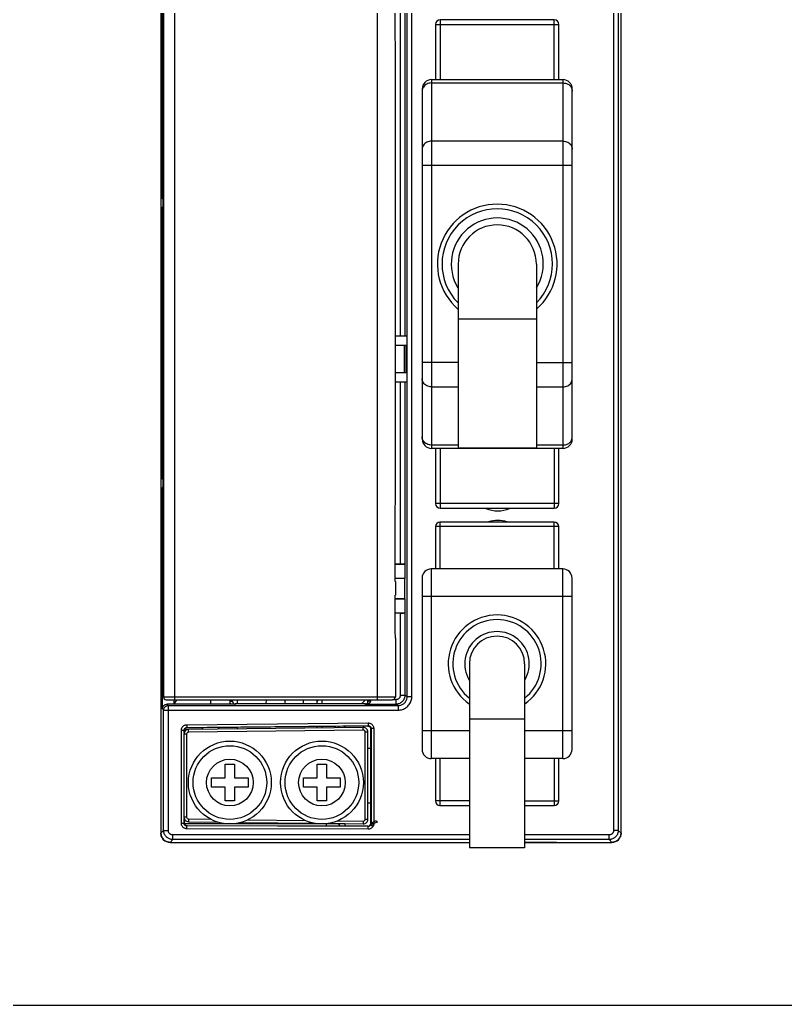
# Model space of a CAD drawing. Header units: millimetres. Extents: x 336 to 12810, y -1577 to 4105.
# Drawn here: x 8403.3 to 8486.5, y 1625.5 to 1732.6 of the extents above; entities that cross this region are included whole.
import ezdxf

# ---------------------------------------------------------------- set-up
doc = ezdxf.new("R2010")
doc.units = ezdxf.units.MM

msp = doc.modelspace()

# ---------------------------------------------------------------- linework, layer by layer
at = {"color": 7, "linetype": 'Continuous'}
for p, q in [((8418.65, 1803.135), (8418.65, 1644.24)), ((8468.65, 1644.24), (8468.65, 1803.135)), ((8467.845, 1770), (8467.845, 1644.546)), ((8468.345, 1769.517), (8468.345, 1644.546)), ((8420.135, 1751.74), (8420.135, 1658.74)), ((8442.135, 1751.74), (8442.135, 1658.74)), ((8418.935, 1751.44), (8418.935, 1659.04)), ((8445.43, 1659.1), (8445.43, 1751.381)), ((8445.93, 1659.1), (8445.93, 1751.381)), ((8418.815, 1713.142), (8418.815, 1746.905)), ((8444.104, 1730.52), (8444.104, 1738.59)), ((8444.109, 1730.532), (8444.109, 1738.59)), ((8444.668, 1736.733), (8444.668, 1698.24)), ((8445.167, 1736.741), (8445.167, 1698.24)), ((8449, 1732.59), (8449, 1726.09)), ((8461.4, 1732.59), (8449, 1732.59)), ((8461.4, 1726.09), (8461.4, 1732.59)), ((8448.5, 1732.09), (8448.5, 1726.09)), ((8448.5, 1732.09), (8461.9, 1732.09)), ((8461.9, 1726.09), (8461.9, 1732.09)), ((8444.104, 1730.52), (8444.109, 1730.532)), ((8444.135, 1680.26), (8444.135, 1729.92)), ((8448.05, 1726.09), (8448.05, 1686.04)), ((8448.05, 1726.09), (8462.35, 1726.09)), ((8462.35, 1686.04), (8462.35, 1726.09)), ((8447.05, 1725.09), (8447.05, 1687.04)), ((8448.05, 1725.733), (8462.35, 1725.733)), ((8463.35, 1687.04), (8463.35, 1725.09)), ((8462.35, 1719.414), (8448.05, 1719.414)), ((8463.35, 1716.772), (8447.05, 1716.772)), ((8418.815, 1713.142), (8418.878, 1713.079)), ((8418.878, 1713.079), (8418.878, 1712.302)), ((8418.878, 1712.302), (8418.816, 1712.24)), ((8418.816, 1710.606), (8418.816, 1712.24)), ((8418.935, 1710.725), (8418.815, 1710.605)), ((8418.815, 1682.692), (8418.815, 1710.605)), ((8450.95, 1706.065), (8450.95, 1686.065)), ((8459.45, 1706.065), (8459.45, 1686.065)), ((8459.45, 1700.065), (8450.95, 1700.065)), ((8445.36, 1698.24), (8444.135, 1698.24)), ((8445.36, 1698.24), (8445.36, 1697.24)), ((8444.135, 1697.24), (8445.36, 1697.24)), ((8445.09, 1697.24), (8445.09, 1694.24)), ((8445.29, 1694.24), (8445.29, 1697.24)), ((8450.95, 1695.359), (8447.05, 1695.359)), ((8459.45, 1695.359), (8463.35, 1695.359)), ((8445.36, 1694.24), (8444.135, 1694.24)), ((8445.36, 1694.24), (8445.36, 1693.24)), ((8445.36, 1693.24), (8444.135, 1693.24)), ((8444.668, 1693.24), (8444.668, 1673.453)), ((8445.167, 1693.24), (8445.167, 1673.445)), ((8448.05, 1692.716), (8450.95, 1692.716)), ((8459.45, 1692.716), (8462.35, 1692.716)), ((8450.95, 1686.398), (8448.05, 1686.398)), ((8462.35, 1686.398), (8459.45, 1686.398)), ((8462.35, 1686.04), (8448.05, 1686.04)), ((8448.5, 1686.04), (8448.5, 1680.04)), ((8449, 1686.04), (8449, 1679.54)), ((8459.45, 1686.065), (8450.95, 1686.065)), ((8461.4, 1686.04), (8461.4, 1679.54)), ((8461.9, 1680.04), (8461.9, 1686.04)), ((8418.65, 1684.74), (8418.689, 1684.74)), ((8418.689, 1675.74), (8418.689, 1684.74)), ((8418.815, 1682.692), (8418.878, 1682.629)), ((8418.878, 1682.629), (8418.878, 1681.852)), ((8418.878, 1681.852), (8418.816, 1681.79)), ((8418.816, 1680.156), (8418.816, 1681.79)), ((8418.935, 1680.275), (8418.815, 1680.155)), ((8418.815, 1662.24), (8418.815, 1680.155)), ((8461.9, 1680.04), (8448.5, 1680.04)), ((8444.104, 1671.59), (8444.104, 1679.661)), ((8444.109, 1679.648), (8444.104, 1679.661)), ((8444.109, 1671.59), (8444.109, 1679.649)), ((8449, 1679.54), (8461.4, 1679.54)), ((8461.375, 1678.04), (8448.975, 1678.04)), ((8448.975, 1678.04), (8448.975, 1672.94)), ((8461.375, 1672.94), (8461.375, 1678.04)), ((8461.875, 1677.54), (8448.475, 1677.54)), ((8448.475, 1677.54), (8448.475, 1672.94)), ((8461.875, 1672.94), (8461.875, 1677.54)), ((8418.65, 1675.74), (8418.689, 1675.74)), ((8444.668, 1673.453), (8444.109, 1673.453)), ((8445.206, 1673.425), (8444.109, 1673.425)), ((8445.167, 1673.445), (8445.206, 1673.425)), ((8445.206, 1671.931), (8445.206, 1673.425)), ((8448.025, 1672.94), (8448.025, 1652.34)), ((8462.325, 1672.94), (8448.025, 1672.94)), ((8462.325, 1652.34), (8462.325, 1672.94)), ((8444.104, 1671.59), (8444.135, 1671.59)), ((8444.109, 1671.931), (8445.206, 1671.931)), ((8445.15, 1671.903), (8444.109, 1671.903)), ((8444.135, 1671.59), (8444.135, 1670.09)), ((8445.15, 1671.903), (8445.206, 1671.931)), ((8445.15, 1669.703), (8445.15, 1671.903)), ((8447.025, 1671.94), (8447.025, 1653.34)), ((8463.325, 1653.34), (8463.325, 1671.94)), ((8444.104, 1666.02), (8444.104, 1670.09)), ((8444.104, 1670.09), (8444.135, 1670.09)), ((8444.109, 1666.032), (8444.109, 1670.09)), ((8445.15, 1669.703), (8444.109, 1669.703)), ((8445.206, 1669.675), (8444.109, 1669.675)), ((8445.15, 1669.703), (8445.206, 1669.675)), ((8445.206, 1668.181), (8445.206, 1669.675)), ((8463.325, 1669.94), (8447.025, 1669.94)), ((8444.109, 1668.181), (8445.206, 1668.181)), ((8444.668, 1668.153), (8444.109, 1668.153)), ((8444.668, 1668.153), (8444.668, 1659.232)), ((8445.167, 1668.161), (8445.206, 1668.181)), ((8445.167, 1668.161), (8445.167, 1659.232)), ((8444.104, 1666.02), (8444.109, 1666.032)), ((8444.135, 1665.42), (8444.135, 1659.04)), ((8418.935, 1662.24), (8418.815, 1662.24)), ((8418.816, 1657.741), (8418.816, 1662.24)), ((8452.175, 1662.64), (8452.175, 1642.64)), ((8458.175, 1662.64), (8458.175, 1642.64)), ((8418.935, 1659.04), (8444.135, 1659.04)), ((8419.235, 1658.74), (8443.835, 1658.74)), ((8420.05, 1658.74), (8420.05, 1658.24)), ((8420.363, 1658.74), (8420.05, 1658.24)), ((8424.05, 1658.74), (8424.05, 1658.24)), ((8426.145, 1658.74), (8426.145, 1658.546)), ((8426.445, 1658.546), (8426.145, 1658.546)), ((8426.445, 1658.74), (8426.445, 1658.546)), ((8426.95, 1658.74), (8426.95, 1658.279)), ((8430.063, 1658.279), (8430.17, 1658.74)), ((8432.15, 1658.279), (8432.15, 1658.74)), ((8434.15, 1658.279), (8434.15, 1658.74)), ((8435.65, 1658.279), (8435.65, 1658.74)), ((8436.15, 1658.74), (8436.15, 1658.279)), ((8440.439, 1658.279), (8440.9, 1658.74)), ((8444.168, 1658.732), (8443.835, 1658.732)), ((8444.168, 1658.732), (8444.168, 1658.232)), ((8444.668, 1659.232), (8445.167, 1659.232)), ((8445.43, 1659.1), (8445.167, 1659.232)), ((8445.43, 1659.1), (8445.93, 1659.1)), ((8418.816, 1657.741), (8418.956, 1657.601)), ((8418.956, 1644.546), (8418.956, 1657.601)), ((8418.956, 1657.601), (8444.43, 1657.601)), ((8419.316, 1658.24), (8419.456, 1658.101)), ((8426.229, 1658.24), (8419.316, 1658.24)), ((8419.456, 1658.101), (8419.456, 1644.546)), ((8419.456, 1658.101), (8444.43, 1658.101)), ((8440.889, 1658.279), (8426.712, 1658.279)), ((8426.745, 1658.246), (8426.712, 1658.279)), ((8440.842, 1658.232), (8440.889, 1658.279)), ((8444.168, 1658.232), (8440.842, 1658.232)), ((8444.43, 1658.101), (8444.168, 1658.232)), ((8444.43, 1658.101), (8444.43, 1657.601)), ((8458.175, 1656.64), (8452.175, 1656.64)), ((8420.879, 1645.318), (8420.879, 1655.415)), ((8420.879, 1655.415), (8421.179, 1655.415)), ((8421.179, 1655.14), (8421.179, 1655.415)), ((8421.212, 1655.223), (8421.212, 1655.382)), ((8421.237, 1655.261), (8421.238, 1655.383)), ((8421.473, 1656.015), (8441.178, 1656.209)), ((8421.473, 1656.015), (8421.476, 1655.715)), ((8421.476, 1655.715), (8441.181, 1655.909)), ((8440.644, 1655.734), (8421.644, 1655.497)), ((8421.648, 1655.197), (8421.644, 1655.497)), ((8440.648, 1655.434), (8421.648, 1655.197)), ((8423.15, 1655.698), (8423.15, 1655.515)), ((8424.95, 1655.538), (8424.95, 1655.715)), ((8426.95, 1655.735), (8426.95, 1655.563)), ((8435.65, 1655.672), (8435.65, 1655.819)), ((8436.15, 1655.824), (8436.15, 1655.678)), ((8437.859, 1655.699), (8438.002, 1655.842)), ((8438.575, 1655.708), (8438.716, 1655.849)), ((8440.648, 1655.434), (8440.644, 1655.734)), ((8440.85, 1645.747), (8440.85, 1655.234)), ((8440.85, 1655.234), (8441.15, 1655.234)), ((8441.15, 1645.747), (8441.15, 1655.234)), ((8441.178, 1656.209), (8441.181, 1655.909)), ((8441.45, 1655.576), (8441.484, 1655.609)), ((8441.45, 1645.29), (8441.45, 1655.565)), ((8441.484, 1655.609), (8441.484, 1645.269)), ((8441.784, 1655.609), (8441.484, 1655.609)), ((8441.784, 1655.609), (8441.784, 1645.269)), ((8452.175, 1655.34), (8447.025, 1655.34)), ((8463.325, 1655.34), (8458.175, 1655.34)), ((8421.15, 1654.997), (8421.15, 1645.984)), ((8421.45, 1654.997), (8421.15, 1654.997)), ((8421.45, 1654.997), (8421.45, 1645.984)), ((8441.15, 1653.49), (8441.45, 1653.49)), ((8452.175, 1652.34), (8448.025, 1652.34)), ((8448.475, 1652.34), (8448.475, 1647.74)), ((8448.975, 1652.34), (8448.975, 1647.24)), ((8462.325, 1652.34), (8458.175, 1652.34)), ((8461.375, 1652.34), (8461.375, 1647.24)), ((8461.875, 1647.74), (8461.875, 1652.34)), ((8425.65, 1651.74), (8426.65, 1651.74)), ((8425.65, 1650.24), (8425.65, 1651.74)), ((8426.65, 1651.74), (8426.65, 1650.24)), ((8435.65, 1651.74), (8436.65, 1651.74)), ((8435.65, 1650.24), (8435.65, 1651.74)), ((8436.65, 1651.74), (8436.65, 1650.24)), ((8424.15, 1650.24), (8425.65, 1650.24)), ((8424.15, 1649.24), (8424.15, 1650.24)), ((8426.65, 1650.24), (8428.15, 1650.24)), ((8428.15, 1650.24), (8428.15, 1649.24)), ((8434.15, 1650.24), (8435.65, 1650.24)), ((8434.15, 1649.24), (8434.15, 1650.24)), ((8436.65, 1650.24), (8438.15, 1650.24)), ((8438.15, 1650.24), (8438.15, 1649.24)), ((8425.65, 1649.24), (8424.15, 1649.24)), ((8425.65, 1647.74), (8425.65, 1649.24)), ((8428.15, 1649.24), (8426.65, 1649.24)), ((8426.65, 1649.24), (8426.65, 1647.74)), ((8435.65, 1649.24), (8434.15, 1649.24)), ((8435.65, 1647.74), (8435.65, 1649.24)), ((8438.15, 1649.24), (8436.65, 1649.24)), ((8436.65, 1649.24), (8436.65, 1647.74)), ((8426.65, 1647.74), (8425.65, 1647.74)), ((8436.65, 1647.74), (8435.65, 1647.74)), ((8452.175, 1647.74), (8448.475, 1647.74)), ((8458.175, 1647.74), (8461.875, 1647.74)), ((8441.45, 1647.49), (8441.15, 1647.49)), ((8448.975, 1647.24), (8452.175, 1647.24)), ((8458.175, 1647.24), (8461.375, 1647.24)), ((8421.45, 1645.984), (8421.15, 1645.984)), ((8421.179, 1645.318), (8421.179, 1645.841)), ((8421.212, 1645.351), (8421.212, 1645.758)), ((8421.213, 1645.351), (8421.214, 1645.755)), ((8421.648, 1645.784), (8421.644, 1645.484)), ((8421.648, 1645.784), (8424.086, 1645.754)), ((8428.11, 1645.703), (8434.353, 1645.625)), ((8437.857, 1645.582), (8440.648, 1645.547)), ((8440.648, 1645.547), (8440.644, 1645.247)), ((8440.85, 1645.747), (8441.15, 1645.747)), ((8442.188, 1645.44), (8442.055, 1645.573)), ((8418.956, 1644.546), (8418.65, 1644.24)), ((8418.956, 1644.546), (8419.456, 1644.546)), ((8420.879, 1645.318), (8421.179, 1645.318)), ((8438.65, 1645.24), (8421.242, 1645.24)), ((8421.477, 1644.718), (8421.478, 1645.018)), ((8441.182, 1644.67), (8421.477, 1644.718)), ((8421.511, 1645.051), (8421.478, 1645.018)), ((8441.183, 1644.97), (8421.478, 1645.018)), ((8441.15, 1644.997), (8421.511, 1645.051)), ((8421.644, 1645.484), (8424.855, 1645.444)), ((8427.345, 1645.413), (8435.423, 1645.312)), ((8427.45, 1645.412), (8427.45, 1645.34)), ((8427.45, 1645.34), (8432.65, 1645.34)), ((8428.272, 1645.24), (8428.382, 1645.34)), ((8431.619, 1645.36), (8431.619, 1645.24)), ((8431.65, 1645.359), (8431.65, 1645.24)), ((8435.063, 1645.317), (8435.091, 1645.286)), ((8436.65, 1645.009), (8436.65, 1645.24)), ((8436.767, 1645.295), (8440.644, 1645.247)), ((8438.186, 1645.005), (8437.95, 1645.24)), ((8438.358, 1645.24), (8438.358, 1645.275)), ((8438.65, 1645.272), (8438.65, 1645.004)), ((8441.183, 1644.97), (8441.15, 1645.003)), ((8441.182, 1644.67), (8441.183, 1644.97)), ((8441.484, 1645.269), (8441.45, 1645.303)), ((8441.784, 1645.269), (8441.484, 1645.269)), ((8441.546, 1645.082), (8441.688, 1644.941)), ((8468.345, 1644.546), (8467.845, 1644.546)), ((8468.345, 1644.546), (8468.65, 1644.24)), ((8419.956, 1643.546), (8419.65, 1643.24)), ((8452.175, 1644.046), (8419.956, 1644.046)), ((8419.956, 1643.546), (8419.956, 1644.046)), ((8452.175, 1643.546), (8419.956, 1643.546)), ((8467.345, 1644.046), (8458.175, 1644.046)), ((8467.345, 1643.546), (8458.175, 1643.546)), ((8467.345, 1643.546), (8467.345, 1644.046)), ((8467.345, 1643.546), (8467.651, 1643.24)), ((8419.65, 1643.24), (8452.175, 1643.24)), ((8458.175, 1642.64), (8452.175, 1642.64)), ((8458.175, 1643.279), (8461.65, 1643.279)), ((8458.175, 1643.24), (8467.65, 1643.24)), ((8461.65, 1643.24), (8461.65, 1643.279))]:
    msp.add_line(p, q, dxfattribs=at)
msp.add_line((8249.374, 1625.542), (8789.374, 1625.542))
for centre, radius in [((8426.15, 1649.74), 4.5), ((8436.15, 1649.74), 4.5), ((8426.15, 1649.74), 4), ((8436.15, 1649.74), 4), ((8426.15, 1649.74), 2.537), ((8436.15, 1649.74), 2.537)]:
    msp.add_circle(centre, radius, dxfattribs=at)
for centre, radius, start, end in [((8449, 1732.09), 0.5, 90, 180), ((8461.4, 1732.09), 0.5, 0, 90), ((8448.05, 1725.09), 1, 90, 180), ((8462.35, 1725.09), 1, 0, 90), ((8455.2, 1706.065), 6.5, 311.03496, 228.96504), ((8455.2, 1706.065), 6, 315.2713, 224.72879), ((8455.2, 1706.065), 5, 328.70037, 211.29963), ((8455.2, 1706.065), 4.25, 0, 180), ((8448.05, 1687.04), 1, 180, 270), ((8462.35, 1687.04), 1, 270, 0), ((8449, 1680.04), 0.5, 180, 270), ((8461.4, 1680.04), 0.5, 270, 0), ((8455.25, 1682.565), 3.317, 247.10304, 292.90247), ((8448.975, 1677.54), 0.5, 90, 180), ((8455.25, 1674.89), 3.317, 72.26015, 107.76051), ((8461.375, 1677.54), 0.5, 0, 90), ((8448.025, 1671.94), 1, 90, 180), ((8462.325, 1671.94), 1, 0, 90), ((8455.175, 1662.64), 5.3, 304.6163, 235.37235), ((8455.175, 1662.64), 4.8, 308.77013, 231.25459), ((8455.175, 1662.64), 3.5, 329.56273, 210.43727), ((8455.175, 1662.64), 3, 0, 180), ((8419.235, 1659.04), 0.3, 180, 270), ((8443.835, 1659.04), 0.3, 270, 0), ((8421.65, 1654.997), 0.5, 90.71616, 180), ((8421.65, 1654.997), 0.2, 90.71616, 180), ((8440.65, 1655.234), 0.5, 0, 90.71616), ((8440.65, 1655.234), 0.2, 0, 90.71616), ((8448.025, 1653.34), 1, 180, 270), ((8462.325, 1653.34), 1, 270, 0), ((8448.975, 1647.74), 0.5, 180, 270), ((8461.375, 1647.74), 0.5, 270, 0), ((8421.65, 1645.984), 0.5, 180, 269.28384), ((8421.65, 1645.984), 0.2, 180, 269.28384), ((8440.65, 1645.747), 0.5, 269.28384, 0), ((8440.65, 1645.747), 0.2, 269.28384, 0), ((8427.45, 1645.84), 0.5, 246.36286, 270), ((8419.65, 1644.24), 1, 180, 270), ((8467.65, 1644.24), 1, 270, 0)]:
    msp.add_arc(centre, radius, start, end, dxfattribs=at)
for points, start_tangent, end_tangent in [([(8444.135, 1729.92), (8444.127, 1730.232), (8444.104, 1730.52)], (-0.0000029, 1), (-0.1048733, 0.9944856)), ([(8444.11, 1730.52), (8444.109, 1730.534)], (-0.0854524, 0.9963423), (-0.0874217, 0.9961714)), ([(8444.135, 1729.919), (8444.134, 1730.081), (8444.12, 1730.382), (8444.11, 1730.52)], (0.0000387, 1), (-0.0854524, 0.9963423)), ([(8447.085, 1725.08), (8447.05, 1724.852)], (-0.2906709, -0.9568231), (0, -1)), ([(8448.05, 1725.733), (8447.792, 1725.703), (8447.55, 1725.615), (8447.343, 1725.475), (8447.184, 1725.292), (8447.085, 1725.08)], (-1, 0), (-0.2906709, -0.9568231)), ([(8462.35, 1725.733), (8462.609, 1725.703), (8462.85, 1725.615), (8463.058, 1725.475), (8463.216, 1725.292), (8463.316, 1725.08)], (1, 0), (0.2906708, -0.9568231)), ([(8463.316, 1725.08), (8463.35, 1724.852)], (0.2906708, -0.9568231), (0, -1)), ([(8448.05, 1719.414), (8447.792, 1719.384), (8447.55, 1719.296), (8447.343, 1719.157), (8447.184, 1718.974), (8447.085, 1718.762), (8447.05, 1718.534)], (-1, 0), (0, -1)), ([(8462.35, 1719.414), (8462.609, 1719.384), (8462.85, 1719.296), (8463.058, 1719.157), (8463.216, 1718.974), (8463.316, 1718.762), (8463.35, 1718.534)], (1, 0), (0, -1)), ([(8418.815, 1713.142), (8418.855, 1713.292), (8418.931, 1713.379)], (0, 1), (0.7901736, 0.612883)), ([(8418.931, 1713.25), (8418.918, 1713.229), (8418.878, 1713.079)], (-0.5690217, -0.8223225), (-0.0003046, -1)), ([(8418.878, 1713.079), (8418.923, 1713.078), (8418.935, 1713.079)], (0.9282475, -0.3719631), (0.9996401, 0.0268277)), ([(8418.93, 1712.005), (8418.856, 1712.09), (8418.816, 1712.24)], (-0.7849729, 0.6195301), (0, 1)), ([(8418.935, 1712.302), (8418.902, 1712.303), (8418.878, 1712.302)], (-0.9991369, -0.0415377), (-0.9292574, -0.369433)), ([(8418.931, 1712.131), (8418.918, 1712.152), (8418.878, 1712.302)], (-0.5690216, 0.8223226), (-0.0003046, 1)), ([(8448.05, 1692.716), (8447.792, 1692.746), (8447.55, 1692.834), (8447.343, 1692.974), (8447.184, 1693.157), (8447.085, 1693.369), (8447.05, 1693.597)], (-1, 0), (0, 1)), ([(8462.35, 1692.716), (8462.609, 1692.746), (8462.85, 1692.834), (8463.058, 1692.974), (8463.216, 1693.157), (8463.316, 1693.369), (8463.35, 1693.597)], (1, 0), (0, 1)), ([(8448.05, 1686.398), (8447.792, 1686.428), (8447.55, 1686.516), (8447.343, 1686.656), (8447.184, 1686.838), (8447.085, 1687.051), (8447.05, 1687.279)], (-1, 0), (0, 1)), ([(8463.316, 1687.051), (8463.35, 1687.279)], (0.2906709, 0.9568231), (0, 1)), ([(8462.35, 1686.398), (8462.609, 1686.428), (8462.85, 1686.516), (8463.058, 1686.656), (8463.216, 1686.838), (8463.316, 1687.051)], (1, 0), (0.2906709, 0.9568231)), ([(8418.815, 1682.692), (8418.855, 1682.842), (8418.931, 1682.929)], (0, 1), (0.7901736, 0.612883)), ([(8418.931, 1682.8), (8418.918, 1682.779), (8418.878, 1682.629)], (-0.5690217, -0.8223225), (-0.0003046, -1)), ([(8418.878, 1682.629), (8418.923, 1682.628), (8418.935, 1682.629)], (0.9282475, -0.3719631), (0.9996401, 0.0268277)), ([(8418.93, 1681.555), (8418.856, 1681.64), (8418.816, 1681.79)], (-0.7849729, 0.6195301), (0, 1)), ([(8418.935, 1681.852), (8418.902, 1681.853), (8418.878, 1681.852)], (-0.9991369, -0.0415377), (-0.9292574, -0.369433)), ([(8418.931, 1681.681), (8418.918, 1681.702), (8418.878, 1681.852)], (-0.5690216, 0.8223226), (-0.0003046, 1)), ([(8444.104, 1679.661), (8444.127, 1679.953), (8444.135, 1680.26)], (0.1048684, 0.9944861), (0.0001261, 1)), ([(8444.11, 1679.661), (8444.12, 1679.787), (8444.133, 1680.088), (8444.135, 1680.26)], (0.085413, 0.9963456), (0.000108, 1)), ([(8444.109, 1679.647), (8444.11, 1679.661)], (0.0873967, 0.9961736), (0.085413, 0.9963456)), ([(8445.167, 1673.445), (8445.124, 1673.448), (8445.015, 1673.45), (8444.855, 1673.452), (8444.668, 1673.453)], (-0.8944817, 0.4471046), (-1, 0)), ([(8444.668, 1668.153), (8444.855, 1668.154), (8445.015, 1668.155), (8445.124, 1668.158), (8445.167, 1668.161)], (1, 0), (0.8944817, 0.4471046)), ([(8444.135, 1665.42), (8444.127, 1665.732), (8444.104, 1666.02)], (-0.0000029, 1), (-0.1048733, 0.9944856)), ([(8444.11, 1666.02), (8444.109, 1666.034)], (-0.0854524, 0.9963423), (-0.0874217, 0.9961714)), ([(8444.135, 1665.419), (8444.134, 1665.581), (8444.12, 1665.882), (8444.11, 1666.02)], (0.0000387, 1), (-0.0854524, 0.9963423)), ([(8426.145, 1658.546), (8426.149, 1658.477), (8426.163, 1658.403), (8426.188, 1658.323)], (0.0000101, -1), (0.371418, -0.9284658)), ([(8426.445, 1658.546), (8426.447, 1658.509), (8426.455, 1658.47), (8426.47, 1658.427)], (0.0003111, -1), (0.3949433, -0.9187055)), ([(8426.47, 1658.427), (8426.493, 1658.384), (8426.526, 1658.341), (8426.533, 1658.334)], (0.3949433, -0.9187055), (0.706504, -0.707709)), ([(8426.5, 1658.367), (8426.562, 1658.319)], (0.7071068, -0.7071068), (0.867064, -0.4981968)), ([(8435.65, 1658.49), (8435.691, 1658.688)], (0, 1), (0.3935544, 0.9193013)), ([(8440.842, 1658.232), (8440.946, 1658.239), (8441.038, 1658.254), (8441.119, 1658.276), (8441.189, 1658.302), (8441.25, 1658.333), (8441.303, 1658.366), (8441.346, 1658.401), (8441.382, 1658.437)], (0.9999233, 0.0123824), (0.6543562, 0.7561865)), ([(8441.063, 1658.329), (8441.077, 1658.344), (8441.099, 1658.372), (8441.118, 1658.402)], (0.7066914, 0.7075219), (0.4797745, 0.8773918)), ([(8441.118, 1658.402), (8441.132, 1658.432), (8441.144, 1658.465), (8441.152, 1658.502)], (0.4797745, 0.8773918), (0.152666, 0.9882778)), ([(8441.152, 1658.502), (8441.155, 1658.546)], (0.152666, 0.9882778), (0.0086662, 0.9999624)), ([(8441.155, 1658.546), (8441.194, 1658.581), (8441.304, 1658.606)], (-0.0726916, 0.9973545), (0.9937509, 0.1116207)), ([(8441.155, 1658.546), (8441.156, 1658.642)], (0.004175, 0.9999913), (0.0019762, 0.999998)), ([(8441.156, 1658.642), (8441.156, 1658.732)], (0.0019762, 0.999998), (-0.0000047, 1)), ([(8441.304, 1658.606), (8441.455, 1658.615)], (0.9937509, 0.1116207), (0.9999922, -0.0039524)), ([(8441.382, 1658.437), (8441.411, 1658.475)], (0.6543562, 0.7561865), (0.5463375, 0.8375651)), ([(8441.411, 1658.475), (8441.433, 1658.515), (8441.449, 1658.562), (8441.455, 1658.615)], (0.5463375, 0.8375651), (0.0067909, 0.9999769)), ([(8441.455, 1658.615), (8441.456, 1658.676), (8441.456, 1658.732)], (0.0066835, 0.9999777), (0.0000004, 1)), ([(8445.167, 1659.232), (8445.159, 1659.102), (8445.135, 1658.978), (8445.093, 1658.854), (8445.033, 1658.731), (8444.95, 1658.609), (8444.841, 1658.493), (8444.705, 1658.388), (8444.541, 1658.304), (8444.359, 1658.25), (8444.168, 1658.232)], (-0.0003135, -1), (-1, -0.0002872)), ([(8444.668, 1659.232), (8444.663, 1659.167), (8444.651, 1659.105), (8444.631, 1659.043), (8444.6, 1658.981), (8444.559, 1658.92), (8444.505, 1658.862), (8444.436, 1658.81), (8444.355, 1658.768), (8444.263, 1658.741), (8444.168, 1658.732)], (-0.0000186, -1), (-1, 0.0000703)), ([(8444.43, 1657.601), (8444.894, 1657.674), (8445.312, 1657.887), (8445.644, 1658.219), (8445.857, 1658.636), (8445.93, 1659.1)], (1, -0.0001157), (0.0000935, 1)), ([(8444.43, 1658.101), (8444.74, 1658.15), (8445.018, 1658.292), (8445.24, 1658.512), (8445.381, 1658.79), (8445.43, 1659.1)], (0.9999999, -0.0003345), (-0.0002775, 1)), ([(8418.816, 1657.741), (8418.854, 1657.932), (8418.963, 1658.094), (8419.125, 1658.202), (8419.316, 1658.24)], (0, 1), (1, 0)), ([(8418.956, 1657.601), (8418.966, 1657.699), (8418.999, 1657.803), (8419.061, 1657.907), (8419.157, 1658.001), (8419.29, 1658.072), (8419.456, 1658.101)], (0.0003046, 1), (1, 0.0003046)), ([(8426.188, 1658.323), (8426.229, 1658.24)], (0.371418, -0.9284658), (0.5089078, -0.8608211)), ([(8426.411, 1658.241), (8426.229, 1658.24)], (-0.9999728, -0.0073716), (-1, 0.0000003)), ([(8426.745, 1658.246), (8426.583, 1658.243), (8426.411, 1658.241)], (-0.9998474, -0.017468), (-0.9999728, -0.0073716)), ([(8426.533, 1658.334), (8426.57, 1658.302), (8426.623, 1658.272), (8426.682, 1658.252), (8426.745, 1658.246)], (0.706504, -0.707709), (1, -0.0002622)), ([(8426.562, 1658.319), (8426.712, 1658.279)], (0.867064, -0.4981968), (1, 0)), ([(8440.889, 1658.279), (8441.039, 1658.319), (8441.06, 1658.332)], (1, 0), (0.8219276, 0.569592)), ([(8420.879, 1655.415), (8420.886, 1655.505), (8420.909, 1655.602), (8420.953, 1655.703), (8421.02, 1655.801), (8421.11, 1655.888), (8421.218, 1655.955), (8421.341, 1655.999), (8421.473, 1656.015)], (-0.0000028, 1), (0.9999509, 0.0099084)), ([(8421.179, 1655.415), (8421.182, 1655.46), (8421.194, 1655.509), (8421.216, 1655.559), (8421.249, 1655.608), (8421.294, 1655.651), (8421.349, 1655.685), (8421.41, 1655.707), (8421.476, 1655.715)], (-0.0003036, 1), (0.999954, 0.0095902)), ([(8421.212, 1655.382), (8421.252, 1655.531), (8421.36, 1655.641), (8421.519, 1655.682)], (0, 1), (0.9999514, 0.009863)), ([(8421.238, 1655.383), (8421.277, 1655.532), (8421.383, 1655.64)], (0.0024659, 0.999997), (0.8525367, 0.5226673)), ([(8421.383, 1655.64), (8421.488, 1655.679)], (0.8525367, 0.5226673), (0.9886039, 0.1505399)), ([(8421.488, 1655.679), (8421.519, 1655.682)], (0.9886039, 0.1505399), (0.9999565, 0.0093299)), ([(8421.642, 1655.683), (8421.509, 1655.682)], (-0.9999523, -0.0097638), (-0.9999523, -0.0097642)), ([(8440.643, 1655.868), (8434.701, 1655.81), (8428.157, 1655.747), (8421.642, 1655.683)], (-0.9999534, -0.0096531), (-0.9999523, -0.0097638)), ([(8441.145, 1655.873), (8440.643, 1655.868)], (-0.9999535, -0.009648), (-0.9999534, -0.0096531)), ([(8441.145, 1655.873), (8441.301, 1655.831), (8441.415, 1655.713), (8441.45, 1655.576)], (0.9999535, 0.009648), (0.0134265, -0.9999099)), ([(8441.178, 1656.209), (8441.268, 1656.203), (8441.366, 1656.181), (8441.467, 1656.138), (8441.567, 1656.071), (8441.655, 1655.98), (8441.724, 1655.869), (8441.768, 1655.744), (8441.784, 1655.609)], (0.9999513, 0.009868), (0.000075, -1)), ([(8441.181, 1655.909), (8441.226, 1655.906), (8441.275, 1655.895), (8441.326, 1655.873), (8441.375, 1655.84), (8441.419, 1655.795), (8441.454, 1655.739), (8441.476, 1655.677), (8441.484, 1655.609)], (0.9999482, 0.010174), (-0.0002594, -1)), ([(8441.546, 1645.082), (8441.571, 1645.234), (8441.642, 1645.371), (8441.752, 1645.48), (8441.892, 1645.55), (8442.055, 1645.573)], (0, 1), (0.9998529, -0.0171505)), ([(8419.956, 1643.546), (8419.831, 1643.554), (8419.709, 1643.577), (8419.585, 1643.618), (8419.46, 1643.678), (8419.335, 1643.762), (8419.216, 1643.873), (8419.11, 1644.014), (8419.026, 1644.179), (8418.974, 1644.36), (8418.956, 1644.546)], (-1, 0.0001505), (-0.0001497, 1)), ([(8419.956, 1644.046), (8419.894, 1644.05), (8419.832, 1644.061), (8419.77, 1644.082), (8419.708, 1644.112), (8419.646, 1644.154), (8419.586, 1644.21), (8419.533, 1644.28), (8419.491, 1644.362), (8419.465, 1644.453), (8419.456, 1644.546)], (-1, -0.0000037), (0.0000084, 1)), ([(8421.477, 1644.718), (8421.387, 1644.725), (8421.29, 1644.749), (8421.189, 1644.793), (8421.091, 1644.86), (8421.004, 1644.951), (8420.937, 1645.061), (8420.894, 1645.185), (8420.879, 1645.318)], (-0.999997, 0.0024622), (-0.0000565, 1)), ([(8421.433, 1645.022), (8421.384, 1645.033), (8421.334, 1645.055), (8421.285, 1645.089), (8421.241, 1645.134), (8421.208, 1645.189), (8421.186, 1645.252), (8421.179, 1645.318)], (-0.9882978, 0.1525369), (0.0002678, 1)), ([(8421.213, 1645.349), (8421.252, 1645.201), (8421.362, 1645.092), (8421.511, 1645.051)], (0, -1), (0.999997, -0.0024659)), ([(8421.478, 1645.018), (8421.433, 1645.022)], (-0.9999977, 0.0021595), (-0.9882978, 0.1525369)), ([(8441.15, 1645.003), (8441.3, 1645.043), (8441.41, 1645.153), (8441.45, 1645.303)], (0.9999969, -0.0024807), (-0.0000149, 1)), ([(8441.784, 1645.269), (8441.777, 1645.183), (8441.757, 1645.093), (8441.719, 1644.998), (8441.657, 1644.901), (8441.57, 1644.81), (8441.457, 1644.735), (8441.325, 1644.686), (8441.182, 1644.67)], (0.0000117, -1), (-0.9999971, 0.0024111)), ([(8441.484, 1645.269), (8441.481, 1645.226), (8441.47, 1645.181), (8441.451, 1645.134), (8441.421, 1645.085), (8441.377, 1645.04), (8441.321, 1645.002), (8441.255, 1644.978), (8441.183, 1644.97)], (0.0003126, -1), (-0.9999963, 0.002736)), ([(8441.688, 1644.941), (8441.726, 1645.132), (8441.834, 1645.294), (8441.996, 1645.402), (8442.188, 1645.44)], (0, 1), (1, 0)), ([(8467.845, 1644.546), (8467.841, 1644.484), (8467.829, 1644.422), (8467.809, 1644.36), (8467.779, 1644.298), (8467.737, 1644.236), (8467.681, 1644.176), (8467.611, 1644.123), (8467.529, 1644.081), (8467.438, 1644.055), (8467.345, 1644.046)], (0.0000037, -1), (-1, 0.0000084)), ([(8468.345, 1644.546), (8468.337, 1644.421), (8468.314, 1644.299), (8468.273, 1644.175), (8468.213, 1644.05), (8468.129, 1643.925), (8468.017, 1643.806), (8467.877, 1643.699), (8467.712, 1643.616), (8467.531, 1643.564), (8467.345, 1643.546)], (-0.0001505, -1), (-1, -0.0001497)), ([(8419.65, 1643.24), (8419.268, 1643.317), (8418.943, 1643.533), (8418.727, 1643.858), (8418.65, 1644.24)], (-1, 0), (0, 1)), ([(8468.65, 1644.24), (8468.574, 1643.858), (8468.358, 1643.533), (8468.033, 1643.317), (8467.651, 1643.24)], (0, -1), (-1, 0))]:
    msp.add_spline(points, degree=3, dxfattribs=dict(at, start_tangent=start_tangent, end_tangent=end_tangent))

doc.saveas('drawing.dxf')
